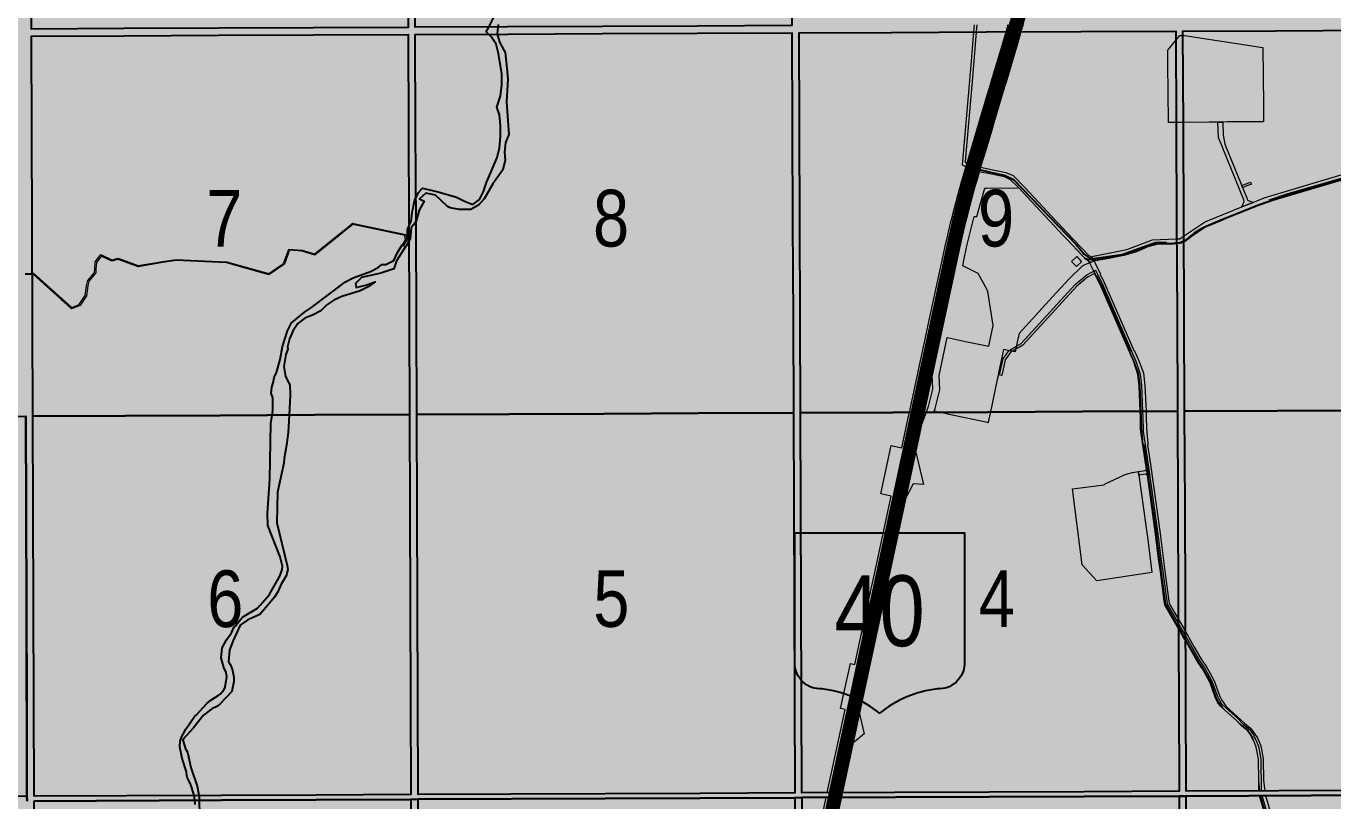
# Model space of a CAD drawing. Extents: x 351064 to 358960, y 6048061 to 6054858.
# Drawn here: x 353411.6 to 353595.9, y 6050756.9 to 6050866.2 of the extents above; entities that cross this region are included whole.
import ezdxf
from ezdxf.enums import TextEntityAlignment as Align

# ---------------------------------------------------------------- set-up
doc = ezdxf.new("R2010")
doc.units = 0
doc.header["$LTSCALE"] = 5
doc.linetypes.add('DASHED2', pattern=[9.524999999999999, 6.35, -3.175])
doc.layers.add('AS-ROUTEMAP', color=35, linetype='Continuous', lineweight=0)
for name, color, linetype in [('AUX-LABELS', 1, 'Continuous'), ('RoadSeg', 57, 'DASHED2'), ('ROUTE-MAP-HWY', 2, 'Continuous'), ('T-WATER', 160, 'Continuous'), ('Townships', 57, 'Continuous')]:
    doc.layers.add(name, color=color, linetype=linetype)
doc.layers.add('ROUTE-MAP-BACKGROUND-H', color=7, linetype='Continuous', true_color=0xf0ebff)
doc.layers.add('Sections', color=7, linetype='Continuous', true_color=0xa75418)
doc.styles.add('120', font='ARIALN.TTF', dxfattribs={"height": 13})
doc.styles.add('80V', font='ARIALN.TTF', dxfattribs={"oblique": 20.00000000000001, "height": 2})

# ---------------------------------------------------------------- blocks, each defined once
blk = doc.blocks.new('blk_hwy')
h = blk.add_hatch(color=255)
edge = h.paths.add_edge_path()
edge.add_line((-2.394374808926841, -1.502976880546157), (-2.394374808926841, 2.202342593445064))
edge.add_line((-2.394374808926841, 2.20234259344511), (2.394374808927205, 2.20234259344511))
edge.add_line((2.394374808927296, 2.20234259344511), (2.394374808927296, -1.502976881036147))
edge.add_arc((1.666099989399299, -1.474485957415936), 0.7288319048222823, 267.0356154126261, 357.75966761743825, ccw=False)
edge.add_arc((1.99488852761624, -5.339863340062493), 3.158851719708902, 96.66228240425568, 129.1626000068807)
edge.add_arc((-1.994888527615785, -5.339863340062493), 3.158851719708945, 50.83739999311933, 83.33771759574431)
edge.add_arc((-1.666099989399299, -1.474485957415936), 0.7288319048221756, 182.2403323825618, 272.9643845873739, ccw=False)
at = {"color": 0}
blk.add_lwpolyline([(-2.394374808926841, -1.502976880546157), (-2.394374808926841, 2.20234259344511), (2.394374808927296, 2.20234259344511), (2.394374808927296, -1.502976881036147, -0.4179197440755494), (1.628408307617519, -2.202342593444655, 0.1427676877764801), (0, -2.890625918028036, 0.14276768777648), (-1.628408307617065, -2.202342593444655, -0.4179197440755494), (-2.394374808926841, -1.502976881036147)], format="xyb", dxfattribs=at)
at = {"color": 0, "style": '80V', "flags": 8}
blk.add_attdef('HWY', text='', height=2, dxfattribs=at).set_placement((0, 2.273736754432321e-13), align=Align.MIDDLE_CENTER)

msp = doc.modelspace()

# ---------------------------------------------------------------- hatches: boundary and pattern name
at = {"layer": 'ROUTE-MAP-BACKGROUND-H'}
h = msp.add_hatch(color=256, dxfattribs=at)
h.dxf.hatch_style = 1
h.paths.add_polyline_path([(352109.3372045386, 6051083.715531011), (353736.7956720226, 6051083.636903313), (353740.3825162395, 6050432.833389585), (352105.9104644718, 6050432.833389585)])

# ---------------------------------------------------------------- linework, layer by layer
at = {"layer": 'AS-ROUTEMAP', "flags": 128}
for points in [[(353552.1806563425, 6050866.475401329), (353551.8815354956, 6050865.468680008), (353551.4640768662, 6050864.063328147), (353549.7248513881, 6050858.208302087), (353549.598005575, 6050857.781302544), (353549.5660108339, 6050857.67363654), (353549.4066061629, 6050857.137030476), (353549.3898288876, 6050857.080548657), (353547.9236689233, 6050852.144742739), (353547.8944424213, 6050852.046329874), (353547.015882412, 6050849.089069117), (353546.1969513875, 6050846.330188126), (353546.0059681056, 6050845.689248365), (353545.9890105346, 6050845.632215656), (353545.7462082088, 6050844.807033066), (353545.3479737326, 6050843.418106157), (353544.9598632227, 6050842.01806653), (353544.7577338507, 6050841.263565563), (353544.5880038671, 6050840.630012689), (353544.226283463, 6050839.231116295), (353544.0734408782, 6050838.624347275), (353543.9392976282, 6050838.083759242), (353543.4495629561, 6050836.039927378), (353542.9857893635, 6050833.990056938), (353542.8575650693, 6050833.400910104), (353540.90052496, 6050824.330737556), (353540.6190579846, 6050823.026357076), (353540.5135987091, 6050822.537658651), (353539.3259516561, 6050817.033347553), (353539.4172574511, 6050815.049313765), (353538.8142859924, 6050812.601276174), (353538.5053810056, 6050811.789166142), (353537.7870440298, 6050809.901359114), (353537.7870440298, 6050809.901359114), (353537.0136260263, 6050806.316805675), (353538.1237796582, 6050801.574575134), (353536.669556646, 6050801.696362628), (353535.5491564196, 6050799.529740741), (353533.5011277875, 6050790.038138295), (353532.403769122, 6050784.952082928), (353529.0491960089, 6050769.405638777), (353529.7611370377, 6050766.414976019), (353528.1085238018, 6050765.046266537), (353526.6135646842, 6050758.117409342), (353524.5662476828, 6050758.108615748), (353526.1541121686, 6050765.467907888), (353527.0947589446, 6050769.827221666), (353526.4432588193, 6050769.967811561), (353527.820143381, 6050776.348718958), (353528.4716034865, 6050776.208184639), (353530.3564684747, 6050784.943400879), (353531.546722256, 6050790.459763071), (353533.5947441187, 6050799.951336799), (353532.1056452625, 6050800.272573433), (353533.5700240845, 6050807.059656097), (353535.0592255605, 6050806.73845706), (353535.8326065739, 6050810.322977402), (353536.1468301435, 6050811.779048985), (353536.9035019575, 6050815.285867135), (353537.3715460052, 6050817.454970312), (353538.5590282344, 6050822.958428633), (353538.6644935458, 6050823.447125829), (353538.8110972524, 6050824.126548273), (353538.9516610155, 6050824.778018869), (353540.9031521041, 6050833.822559188), (353541.202210282, 6050835.181122974), (353541.5664413754, 6050836.757152718), (353541.6267272415, 6050837.021293929), (353541.679549534, 6050837.244115751), (353542.0111002818, 6050838.615403856), (353542.1826432455, 6050839.293786059), (353542.2144376936, 6050839.421029576), (353542.2912073798, 6050839.720179361), (353542.6565691174, 6050841.136344459), (353542.688355557, 6050841.258820649), (353542.7105164934, 6050841.340812461), (353542.7751637287, 6050841.584865304), (353542.9024247613, 6050842.064058409), (353543.0343698343, 6050842.549109397), (353543.1358600434, 6050842.911356178), (353543.1890620005, 6050843.10529235), (353543.2638394714, 6050843.381197952), (353543.3384038538, 6050843.655204449), (353543.3461337987, 6050843.683507365), (353543.3738918412, 6050843.78225015), (353543.4241916272, 6050843.958776216), (353543.8286848761, 6050845.363067371), (353544.072415369, 6050846.201505449), (353544.1105224879, 6050846.329826628), (353544.2055471753, 6050846.649661177), (353546.9872227763, 6050856.0137705), (353547.5449396845, 6050857.891252333), (353547.8790286861, 6050859.015935316), (353549.2125715322, 6050863.505234927), (353549.7932555661, 6050865.45986065), (353550.0923071138, 6050866.466577635)], [(353545.6716628388, 6050866.447757786), (353545.5845549033, 6050865.441913543), (353545.1739621037, 6050860.700131509), (353545.1308353213, 6050860.202188917), (353545.0265636876, 6050858.997938543), (353544.0495013555, 6050847.715445918), (353543.9965340218, 6050847.104140072), (353544.2243819796, 6050846.713090261), (353544.2055471753, 6050846.649661177), (353544.2055471753, 6050846.649661177), (353544.1281393183, 6050846.389110434), (353543.7348521604, 6050846.582905974), (353543.6215334567, 6050846.638700329), (353544.7044487821, 6050859.139471886), (353544.7113120053, 6050859.218741111), (353544.7989854087, 6050860.230932433), (353544.8421132782, 6050860.728874915), (353545.2500509701, 6050865.440462785), (353545.3371475817, 6050866.446306807)], [(353598.11882444, 6050844.893987646), (353586.4067655967, 6050841.376656682), (353585.5511936282, 6050841.030190639), (353584.9333574678, 6050840.780017634), (353579.9872156319, 6050838.777244147), (353578.0718702712, 6050838.001883934), (353577.7954314933, 6050837.816787819), (353575.8731403452, 6050836.529662137), (353574.8192152078, 6050835.823989484), (353574.7120324826, 6050835.752226105), (353574.4912294628, 6050835.604377739), (353574.237986905, 6050835.592999765), (353573.8148503886, 6050835.573989407), (353571.8318950065, 6050835.484908866), (353571.009399703, 6050835.4479605), (353570.562163775, 6050835.427866704), (353566.9768627043, 6050834.106600177), (353562.7485190454, 6050833.247672702), (353562.3145581732, 6050833.159526042), (353562.2830374299, 6050833.146082581), (353562.2680924547, 6050833.139556153), (353562.1878323798, 6050833.105272333), (353562.1660729639, 6050833.096014326), (353561.7296029646, 6050832.909755571), (353561.4405249294, 6050833.105937342), (353560.954117706, 6050833.43577978), (353560.8459395521, 6050833.548928282), (353560.5591953558, 6050833.848966289), (353558.3362770081, 6050836.175057583), (353557.8350641704, 6050836.699538328), (353557.1735314596, 6050837.409804458), (353555.9949378065, 6050838.675005507), (353555.28386469, 6050839.438701189), (353551.5725734525, 6050843.423456081), (353551.4666421649, 6050843.527429863), (353550.4072389139, 6050844.56753845), (353549.545552401, 6050844.973927194), (353547.0308053659, 6050845.4821192), (353546.6618237751, 6050845.556678046), (353546.0059681056, 6050845.689248365), (353546.1972022755, 6050846.329925623), (353546.8520525033, 6050846.197308544), (353547.0279921153, 6050846.161763159), (353549.7442074195, 6050845.613369038), (353550.762948125, 6050845.153342026), (353552.3819360886, 6050843.53144315), (353552.486047303, 6050843.427132001), (353556.9034529747, 6050838.67887737), (353557.1772196933, 6050838.38485535), (353558.3168427781, 6050837.15996799), (353558.3353879654, 6050837.14053744), (353561.3939996384, 6050833.940286783), (353561.7144924837, 6050833.729520767), (353561.8079329606, 6050833.668080009), (353562.1298433181, 6050833.812941751), (353566.7948953005, 6050834.749923453), (353570.428812626, 6050836.089112232), (353573.8119461915, 6050836.241087299), (353574.2751770907, 6050836.261901275), (353574.8157227593, 6050836.623840305), (353577.7580447082, 6050838.593946875), (353578.1927619886, 6050838.769831809), (353583.0423338251, 6050840.733445542), (353584.6214109694, 6050841.372845257), (353584.6831870187, 6050841.397844267), (353585.3010209915, 6050841.648036273), (353586.1853632586, 6050842.006138849), (353597.6439774364, 6050845.447369908)], [(353598.2489402978, 6050844.849009546), (353587.4295654545, 6050841.65307785), (353585.5762081583, 6050840.96843645), (353585.071360301, 6050840.781949608), (353584.9520085076, 6050840.733984997), (353580.4998037954, 6050838.944241884), (353580.1007503114, 6050838.777722361), (353577.7954314933, 6050837.816787819), (353577.7377346301, 6050837.792720307), (353576.6606484675, 6050837.1674911), (353575.8731403452, 6050836.529662137), (353575.0557975876, 6050835.867676078), (353574.8193718244, 6050835.78825997), (353574.7120324826, 6050835.752226105), (353574.237986905, 6050835.592999765), (353574.1669222813, 6050835.569118628), (353573.8150313993, 6050835.532631905), (353572.9608397977, 6050835.444054024), (353571.831922115, 6050835.484908985), (353571.2188272066, 6050835.50707592), (353571.009399703, 6050835.4479605), (353569.7737237363, 6050835.099089804), (353568.1948312546, 6050834.425863021), (353566.3786888424, 6050833.889929297), (353564.055467366, 6050833.409058142), (353562.3878460922, 6050833.122386246), (353562.3502262961, 6050833.115929111), (353562.2680924547, 6050833.139556153), (353562.1537417427, 6050833.172476022), (353561.6549926646, 6050833.315988874), (353562.3596202897, 6050833.28656383), (353563.9865646858, 6050833.56626421), (353566.3408803368, 6050834.052463237), (353568.1383867397, 6050834.582904388), (353569.7181921077, 6050835.256518231), (353571.1987189626, 6050835.67451989), (353572.9552322504, 6050835.610963942), (353573.8142986844, 6050835.700043553), (353574.1313775418, 6050835.732928249), (353574.8186025682, 6050835.963754945), (353574.9742821482, 6050836.016037703), (353576.5658296503, 6050837.305074309), (353577.6635320547, 6050837.942287032), (353579.6634484021, 6050838.775911068), (353580.4366782565, 6050839.09842335), (353584.8894784038, 6050840.888407491), (353585.0114086028, 6050840.93741771), (353585.5136481431, 6050841.122931919), (353587.3770450153, 6050841.811253764), (353598.1137123794, 6050844.98278282)], [(353411.4318068925, 6050831.364693037), (353412.4371506272, 6050831.397119153), (353412.6372759404, 6050831.403573388), (353418.0458629891, 6050826.57324139), (353419.0909982287, 6050826.958075917), (353419.9228699352, 6050828.2574288), (353420.1101091153, 6050829.619053223), (353420.2855560011, 6050830.347477705), (353421.2447941225, 6050831.493761689), (353421.2613660063, 6050831.980976743), (353421.3267452403, 6050832.974214775), (353422.1117701301, 6050834.015661661), (353423.6766321223, 6050833.259486285), (353424.5546193565, 6050833.489490766), (353427.3824903704, 6050832.456334367), (353430.8265868262, 6050833.060870121), (353432.729574858, 6050833.328261754), (353438.8220013443, 6050833.061879796), (353439.8754733949, 6050833.015821928), (353445.7963672797, 6050831.33828323), (353447.8689534355, 6050832.75554665), (353448.6281889003, 6050834.796730013), (353450.5093497667, 6050834.647855885), (353452.2650168244, 6050834.108007327), (353457.4063413782, 6050838.247990183), (353457.6289482291, 6050838.427482187), (353458.4568762553, 6050838.252670646), (353458.4568762553, 6050838.252670646), (353465.1577327161, 6050836.839722454), (353465.2819529873, 6050836.087693056), (353464.7749926789, 6050835.206817143), (353464.6305313302, 6050835.289933629), (353465.1078127278, 6050836.119243307), (353465.0118486931, 6050836.700137109), (353457.6719068671, 6050838.249165209), (353452.3006192551, 6050833.922699878), (353450.4778990551, 6050834.483153625), (353448.7405183222, 6050834.6206717), (353448.0067155491, 6050832.647832811), (353445.8260140586, 6050831.156636375), (353439.8487702037, 6050832.850157548), (353438.8225827654, 6050832.895022874), (353432.7375965232, 6050833.161090082), (353430.8526034442, 6050832.896225523), (353427.3672782062, 6050832.284439223), (353424.5464034445, 6050833.315067408), (353423.659435805, 6050833.082707256), (353422.1624894664, 6050833.806060369), (353421.4897793133, 6050832.913611875), (353421.4278385014, 6050831.972659998), (353421.4094238254, 6050831.430772079), (353420.4384361767, 6050830.270492297), (353420.2740904361, 6050829.588104215), (353420.0830002559, 6050828.198422745), (353419.2011542689, 6050826.821044826), (353418.0095191302, 6050826.382250119), (353412.5759991854, 6050831.234829813), (353412.4377025795, 6050831.230378543), (353411.4323577379, 6050831.197952407)], [(353522.0470411446, 6050746.444534889), (353524.4214163591, 6050757.43768563), (353526.4688121902, 6050757.446480971), (353522.7063819274, 6050740.023517285)], [(353586.4050531646, 6050754.628828635), (353585.5080001947, 6050757.668627812), (353585.5044616705, 6050757.695297825), (353585.6732371915, 6050757.696000263), (353585.8470404285, 6050757.696705323), (353586.7317540797, 6050754.699021874)], [(353586.5690835521, 6050754.662445288), (353585.6732371915, 6050757.696000263), (353585.8470404285, 6050757.696705323), (353586.3672351575, 6050757.698859542), (353587.2224793783, 6050754.802739763)]]:
    msp.add_lwpolyline(points, dxfattribs=at)
for points in [[(353573.7401751048, 6050852.666861479), (353572.6805937152, 6050852.658852944), (353572.6338800488, 6050856.971448408), (353572.592008038, 6050860.837137479), (353572.5703155199, 6050862.84012504), (353573.6898395499, 6050864.191855033), (353574.2949108814, 6050864.922429331), (353574.6920536709, 6050864.933670057), (353574.9203084955, 6050864.940128175), (353585.9778053081, 6050863.243716017), (353586.0224760791, 6050859.119830287), (353586.0643196113, 6050855.256449649), (353586.0913651041, 6050852.760129459), (353581.6645706673, 6050852.726705655), (353580.9978833362, 6050852.721670099), (353580.3317632346, 6050852.7166433), (353580.2990378724, 6050852.716378591), (353579.6652249618, 6050852.711590924), (353578.3992389183, 6050852.702034147), (353574.7455992886, 6050852.674446612), (353573.7401751048, 6050852.666861479)], [(353584.6214109694, 6050841.372845257), (353583.0423337215, 6050840.733468895), (353583.3760628229, 6050841.518709202), (353583.2952737786, 6050841.718216098), (353579.7269281874, 6050850.530888868), (353579.6652249618, 6050852.711590924), (353580.2990378724, 6050852.716378591), (353580.3317632346, 6050852.7166433), (353580.3843262286, 6050850.858614092), (353580.6532834865, 6050849.574786372), (353583.7587218122, 6050841.905323811), (353583.839806824, 6050841.705127871), (353584.6214109694, 6050841.372845257)], [(353551.5725053704, 6050843.423529163), (353555.28386469, 6050839.438701189), (353555.994937707, 6050838.675028834), (353557.1735314596, 6050837.409804458), (353557.8350641704, 6050836.699538328), (353558.3362770081, 6050836.175057583), (353560.5590996632, 6050833.848702349), (353560.8456470604, 6050833.548947047), (353561.2794671466, 6050833.424038668), (353561.6549926646, 6050833.315988874), (353562.1537417427, 6050833.172476022), (353562.2684122873, 6050833.139484158), (353562.1879310538, 6050833.104842368), (353562.1661147629, 6050833.095750948), (353561.7296450642, 6050832.909422161), (353561.5736165048, 6050832.84279264), (353561.5359408961, 6050832.826764064), (353561.3433978849, 6050832.744681682), (353560.9959633814, 6050832.596626047), (353560.8810069652, 6050832.547738435), (353560.5099009878, 6050832.389430434), (353558.670483436, 6050830.612035557), (353556.2917077545, 6050828.004059491), (353551.6077903041, 6050822.867506839), (353551.4026849682, 6050821.901803076), (353551.197703924, 6050820.935402875), (353551.1647811638, 6050820.780462739), (353551.0609764674, 6050820.291977755), (353550.1165882966, 6050820.492691818), (353549.43805618, 6050820.636440035), (353548.685201867, 6050817.083438034), (353548.643677369, 6050816.887871219), (353548.5398793839, 6050816.398914276), (353547.5711522143, 6050811.828349441), (353547.3174600112, 6050810.631491779), (353547.2479366672, 6050810.303409043), (353547.17571895, 6050810.318712125), (353546.9187788477, 6050810.373323093), (353541.769231142, 6050811.466537592), (353541.4458627278, 6050811.53524335), (353540.2213083301, 6050811.796551273), (353539.6527567193, 6050811.917563842), (353539.8001644749, 6050812.304693036), (353540.4568384581, 6050814.952606573), (353540.3553680415, 6050816.955893695), (353541.4918782677, 6050822.329442453), (353541.5144621216, 6050822.324632338), (353544.0466064035, 6050821.777241638), (353544.0735012442, 6050821.771542494), (353547.1316509983, 6050821.124377347), (353547.3444657342, 6050821.079389377), (353547.448388364, 6050821.568349509), (353547.587405269, 6050822.222453506), (353547.9633858937, 6050823.991593533), (353547.2237517409, 6050828.825367683), (353547.0988411027, 6050829.050961008), (353545.8264407375, 6050831.349091661), (353543.6765402673, 6050832.452533317), (353543.834622691, 6050833.19006778), (353544.2638773252, 6050835.273257983), (353545.1017015664, 6050838.628815677), (353545.2942470047, 6050839.400054489), (353545.667271756, 6050839.40149705), (353546.7631877969, 6050843.401804395), (353547.0394272507, 6050843.402173492), (353551.5725053704, 6050843.423529163)], [(353583.7517544729, 6050843.698745225), (353583.1336194982, 6050843.449178807), (353583.0085616995, 6050843.757981998), (353583.6268500637, 6050844.007218326), (353584.2460690025, 6050844.253128463), (353584.3696281103, 6050843.947835949), (353583.7517544729, 6050843.698745225)], [(353559.0248969182, 6050833.042596537), (353559.744751127, 6050833.736673127), (353560.4358311349, 6050833.013530938), (353559.7172626593, 6050832.318519151), (353559.0248969182, 6050833.042596537)], [(353586.067790228, 6050759.811839028), (353586.2576791417, 6050758.368711269), (353585.7651492042, 6050758.366680789), (353585.5858949369, 6050758.365928224), (353585.4055902727, 6050759.736221547), (353585.4019248492, 6050759.76660079), (353585.3874417195, 6050762.80703514), (353585.1891749348, 6050763.806003185), (353585.046783247, 6050764.523476616), (353584.7166940112, 6050765.404249213), (353584.4486336443, 6050766.119492413), (353583.8977491201, 6050766.871456834), (353583.0869452144, 6050767.542624959), (353582.3270799277, 6050768.230627459), (353580.5841044779, 6050769.808827273), (353580.4523081417, 6050769.928148476), (353579.7325661258, 6050770.96794455), (353579.4185050559, 6050771.640271155), (353578.6864646974, 6050773.655770112), (353577.5875598299, 6050775.666036839), (353577.0413862318, 6050776.386651337), (353575.9596021952, 6050778.276837843), (353575.8063148346, 6050778.539716527), (353575.08096271, 6050779.80673259), (353575.0638777498, 6050779.836522797), (353574.7470275786, 6050780.390043933), (353574.41306767, 6050780.973409317), (353574.0506957594, 6050781.60635954), (353572.3123589312, 6050784.642940616), (353572.2477036903, 6050785.122205843), (353571.689530119, 6050789.26404348), (353571.5529884514, 6050790.349263425), (353571.0957558748, 6050793.983372931), (353571.0200128153, 6050794.585390857), (353569.8740376845, 6050802.765936652), (353569.712247557, 6050803.920964876), (353569.6575759965, 6050804.312561121), (353569.2376982274, 6050807.119109318), (353569.1429805908, 6050807.189180369), (353569.1302593282, 6050807.27430699), (353568.9108647899, 6050809.428670068), (353568.8905445109, 6050811.009867196), (353568.8486069192, 6050811.918802771), (353568.6831530117, 6050815.505037053), (353568.5020349629, 6050817.113916904), (353567.9242682853, 6050818.707957917), (353567.2804706851, 6050820.192275955), (353567.32374706, 6050820.301839291), (353563.1841107431, 6050829.847190598), (353562.9152712818, 6050830.377659275), (353562.6254048902, 6050830.949536357), (353562.5134548679, 6050830.986246157), (353562.2061131807, 6050831.593448834), (353562.1636585501, 6050831.677270656), (353561.7240269333, 6050832.545807152), (353561.6332318758, 6050832.725152395), (353561.573645251, 6050832.842862848), (353561.440511473, 6050833.105913932), (353561.2794671466, 6050833.424038668), (353561.6549926646, 6050833.315988874), (353562.1537417427, 6050833.172476022), (353562.1879011748, 6050833.105035761), (353562.3385088721, 6050832.807427824), (353562.8793621135, 6050831.738939391), (353563.1080177427, 6050831.287227637), (353563.0713223416, 6050831.175278416), (353563.4201789896, 6050830.487388008), (353563.6364903808, 6050830.060921982), (353566.8577292034, 6050822.634753252), (353567.7822677158, 6050820.50072387), (353567.8918381934, 6050820.457472236), (353568.5437964021, 6050818.954336302), (353569.1554430891, 6050817.266839206), (353569.3478262565, 6050815.557704436), (353569.5156001634, 6050811.921702405), (353569.5567562879, 6050811.029487767), (353569.5768381822, 6050809.466845415), (353569.7916383089, 6050807.357431347), (353569.8020576846, 6050807.28773447), (353569.7319980283, 6050807.193036579), (353570.1522062634, 6050804.385600525), (353571.5155481322, 6050794.652577216), (353571.5686362764, 6050794.230702749), (353571.664449975, 6050793.469164762), (353572.1852967645, 6050789.330082213), (353572.7517921014, 6050785.124409019), (353572.7946073294, 6050784.806524681), (353574.0462696098, 6050782.619761186), (353574.8792814764, 6050781.164452961), (353575.0594595451, 6050780.849637409), (353575.2132002367, 6050780.581065078), (353575.5470942328, 6050779.997727901), (353576.274353728, 6050778.727156155), (353577.4464708992, 6050776.685705201), (353578.0131490876, 6050775.929475781), (353579.1432573381, 6050773.862148364), (353579.880368542, 6050771.83267562), (353580.1781775781, 6050771.202353551), (353580.8304767648, 6050770.259999989), (353583.4175586877, 6050767.917518135), (353584.2640849827, 6050767.21712596), (353585.2567763314, 6050765.862101519), (353585.6877361537, 6050764.712149506), (353586.0535732635, 6050762.867350379), (353586.067790228, 6050759.811839028)], [(353562.4786908352, 6050831.652326713), (353563.1032692604, 6050830.418412469), (353563.3506877341, 6050829.929637208), (353568.0993376633, 6050818.981391276), (353568.6806480141, 6050817.166052677), (353568.8648945593, 6050815.528465741), (353569.0312838229, 6050811.919623298), (353569.072536697, 6050811.024990221), (353569.0927689508, 6050809.448440056), (353569.1303437066, 6050809.079815276), (353569.8377229554, 6050804.348067692), (353571.2001607267, 6050794.619704763), (353571.6205469303, 6050791.129946563), (353571.870002679, 6050789.295513906), (353572.4328014264, 6050785.12301464), (353572.4884243398, 6050784.71069984), (353574.0489535219, 6050782.007133142), (353574.6011582981, 6050781.050484841), (353574.9373676569, 6050780.468040513), (353575.0620685184, 6050780.251945032), (353575.2735349491, 6050779.88562013), (353577.2079363303, 6050776.534354938), (353577.7434985124, 6050775.765256807), (353578.8527852529, 6050773.735960959), (353579.3671254234, 6050772.319886888), (353579.5865275417, 6050771.715826422), (353579.9030283311, 6050771.045235738), (353580.1760308613, 6050770.650829534), (353580.2186780278, 6050770.589199395), (353582.565199867, 6050768.464530106), (353583.041495946, 6050767.943777709), (353583.2683932869, 6050767.738315048), (353584.0949675564, 6050767.055688353), (353584.668306403, 6050766.245402093), (353584.7900138964, 6050765.920670155), (353585.0173399145, 6050765.551460879), (353585.3672531077, 6050764.617816017), (353585.5165709029, 6050763.868513621), (353585.7206405975, 6050762.834295536), (353585.7461248566, 6050758.512321931), (353585.7651492042, 6050758.366680789), (353585.5858948312, 6050758.365951577), (353585.4292696391, 6050758.365300064), (353585.4129503886, 6050758.490492705), (353585.4055902727, 6050759.736221547), (353585.4020934034, 6050759.766601566), (353585.3874417195, 6050762.80703514), (353585.1891749348, 6050763.806003185), (353585.046783247, 6050764.523476616), (353584.7166940112, 6050765.404249213), (353584.4893528983, 6050765.773482229), (353584.3724141619, 6050766.085501554), (353583.8507569356, 6050766.825229132), (353583.0503804152, 6050767.486218566), (353582.80338744, 6050767.709901082), (353582.3270799277, 6050768.230627459), (353580.5841044779, 6050769.808827273), (353580.4523081417, 6050769.928148476), (353579.9665763904, 6050770.367972665), (353579.6134120956, 6050770.878169534), (353579.2786040195, 6050771.587549412), (353578.5482539047, 6050773.598365867), (353577.4597770554, 6050775.58963014), (353576.9264225726, 6050776.355559644), (353576.6954963226, 6050776.755611649), (353575.0650017982, 6050779.580348463), (353574.9624109763, 6050779.758128576), (353574.6262291961, 6050780.340526208), (353574.0518822487, 6050781.33553645), (353572.1670019743, 6050784.601044129), (353572.0967876758, 6050785.121546575), (353571.5398140832, 6050789.250799417), (353571.2900343573, 6050791.087576569), (353570.8697263339, 6050794.576672162), (353569.7050794071, 6050802.892645654), (353569.5846899989, 6050803.752374732), (353569.5079555, 6050804.300323769), (353568.799656737, 6050809.038294274), (353568.759802417, 6050809.429378165), (353568.7394209474, 6050811.01521562), (353568.6977891268, 6050811.918174216), (353568.5325424561, 6050815.502107621), (353568.3539359567, 6050817.089580497), (353567.7870332735, 6050818.864078308), (353563.0489429994, 6050829.787995651), (353562.2576809878, 6050831.351158848), (353561.3669797354, 6050830.89659972), (353561.2351170977, 6050830.788425789), (353559.7412741448, 6050829.563608306), (353552.1261957347, 6050821.230694494), (353551.1329311784, 6050820.630578084), (353550.7118423209, 6050820.376161449), (353550.6996200817, 6050820.36881033), (353550.4147680362, 6050820.196652539), (353549.6737919029, 6050819.17517055), (353549.1824580376, 6050816.977711919), (353548.8564965228, 6050817.047014802), (353549.3636136905, 6050819.315065335), (353550.1846925974, 6050820.446930365), (353550.2232039022, 6050820.470162427), (353550.2351901833, 6050820.477442503), (353551.227767675, 6050821.077163151), (353551.9126931301, 6050821.490991615), (353559.5114828395, 6050829.806073324), (353561.1835073003, 6050831.177046403), (353561.8652964284, 6050831.520973579), (353561.879550672, 6050831.527400228), (353562.1636721055, 6050831.677270716), (353562.4039820833, 6050831.7999104), (353562.4786908352, 6050831.652326713)], [(353568.507250946, 6050802.910778062), (353569.6980665879, 6050794.410086062), (353569.7722653834, 6050793.820341076), (353570.355441384, 6050789.186088508), (353562.5959645151, 6050788.000419682), (353560.4958635172, 6050790.235120426), (353559.1432532842, 6050800.980183657), (353563.5940149874, 6050801.540455491), (353563.6593425005, 6050801.645252048), (353566.5524858245, 6050802.969690721), (353567.5913024551, 6050803.287000207), (353568.4379047324, 6050803.405771695), (353568.507250946, 6050802.910778062)], [(353569.8738153543, 6050802.765842273), (353569.4967229242, 6050803.049242124), (353568.507250946, 6050802.910778062), (353568.4379047324, 6050803.405771695), (353569.4273599847, 6050803.544235207), (353569.7120407346, 6050803.920867227), (353569.8738153543, 6050802.765842273)]]:
    msp.add_lwpolyline(points, close=True, dxfattribs=at)
at = {"layer": 'RoadSeg', "flags": 128}
for points in [[(353545.9596924513, 6050846.024609983), (353549.6512511061, 6050845.195073945), (353550.8344163566, 6050844.628412009), (353559.6645578017, 6050835.440849453), (353560.7703158738, 6050834.071912008), (353561.5184143009, 6050833.559113474), (353562.1220489566, 6050833.442999194), (353566.1737424423, 6050834.024708122), (353570.8609144083, 6050835.724779125), (353573.6941789192, 6050835.771278752), (353574.980480461, 6050836.274374221), (353577.4322744817, 6050838.011605456), (353578.8536126682, 6050838.451893284), (353579.1784617607, 6050838.760854512), (353582.7107842309, 6050840.027737953), (353585.5765066236, 6050841.276152587), (353589.37625373, 6050842.517302031), (353607.7979805631, 6050847.907555996), (353610.0035262643, 6050847.735947082), (353619.5308817093, 6050843.370586382), (353624.0409022712, 6050841.897516694), (353625.2231351967, 6050841.364450266), (353626.0599481459, 6050841.25414268), (353626.8719127005, 6050840.843613779), (353627.7762684547, 6050840.702845095), (353629.0232266746, 6050840.238000995), (353630.2960517948, 6050840.040753828), (353631.958319428, 6050840.220784596), (353633.6425693132, 6050840.801948552), (353640.7253127124, 6050843.870009841), (353641.8514118498, 6050844.135855399), (353643.054849819, 6050844.03594362), (353644.7663030242, 6050843.651006456), (353646.8881578317, 6050842.910845985), (353649.5600037831, 6050841.585793112), (353661.7594556679, 6050837.062549909), (353665.9955345865, 6050835.848308909), (353671.4529843914, 6050835.068776242), (353673.2303237243, 6050834.718992709), (353673.6043447815, 6050834.46268678), (353674.8752164418, 6050834.33220776), (353676.5545205842, 6050833.912599128), (353681.6314849477, 6050833.622664008), (353682.8955842128, 6050833.725181602), (353684.0171736775, 6050834.157508569), (353684.7027072369, 6050834.676645821), (353685.7656420669, 6050836.00715396), (353686.6895289646, 6050837.53430855), (353687.5897498908, 6050839.893784278), (353687.7908262172, 6050841.033295583), (353687.9568477452, 6050845.773177404), (353687.6169324201, 6050848.364453473), (353686.8749848176, 6050851.011911385), (353686.4804884464, 6050853.168144387), (353686.7104091686, 6050854.475106125), (353686.7692470624, 6050857.111088772)], [(353545.9596924513, 6050846.024609983), (353545.1590000751, 6050846.218608513)]]:
    msp.add_lwpolyline(points, dxfattribs=at)
at = {"layer": 'ROUTE-MAP-HWY', "const_width": 1.999348120000012, "flags": 128}
msp.add_lwpolyline([(353506.3911406596, 6050667.872788751), (353542.2296385475, 6050834.556253942), (353542.6926135664, 6050836.667855053), (353543.1579657105, 6050838.671146186), (353543.6899213666, 6050840.809376852), (353544.2086373146, 6050842.814749066), (353544.7989724966, 6050844.990324213), (353545.1590000751, 6050846.218608513), (353545.9539700956, 6050848.930716943), (353547.1064871486, 6050852.729771019), (353549.1512868523, 6050859.610107135), (353549.8988259574, 6050862.100571401), (353552.3623813692, 6050870.335994973)], dxfattribs=at)
at = {"layer": 'Sections', "flags": 128}
for points in [[(353465.4172678374, 6050879.146688855), (353465.4642746984, 6050866.076670383), (353452.1041946734, 6050866.01759106), (353438.7439300333, 6050865.958496763), (353425.3838968105, 6050865.899151532), (353412.3589798333, 6050865.841319134), (353412.3160278013, 6050878.910904488), (353412.271930222, 6050892.31574773), (353412.2278865521, 6050905.720524631), (353412.1837932487, 6050919.125305356), (353425.2046553656, 6050919.183571051), (353438.5605350458, 6050919.243317977), (353451.9165747564, 6050919.302872929), (353465.2726320869, 6050919.362424701), (353465.3208493341, 6050905.957212545), (353465.3690467942, 6050892.551996921)], [(353519.5225078961, 6050879.382381476), (353519.5735794913, 6050866.312391412), (353506.214015119, 6050866.254184079), (353492.8540993342, 6050866.195986954), (353479.4944670635, 6050866.137772861), (353466.4697892272, 6050866.08103499), (353466.4227792882, 6050879.151089499), (353466.3745573476, 6050892.556400117), (353466.3263589984, 6050905.961610951), (353466.2781451179, 6050919.366825704), (353479.2985263062, 6050919.42355781), (353492.6541637679, 6050919.481710059), (353506.0097487443, 6050919.539892158), (353519.3653181925, 6050919.598074547), (353519.4177319354, 6050906.192863103), (353519.4701276943, 6050892.787655571)], [(353519.7347182484, 6050825.091348711), (353519.7871101042, 6050811.686154324), (353506.4230805362, 6050811.627929841), (353493.0590676188, 6050811.569735678), (353479.6950390322, 6050811.511508643), (353466.6661978178, 6050811.454764105), (353466.6179668307, 6050824.860032175), (353466.5697182923, 6050838.265263372), (353466.5215555134, 6050851.670469183), (353466.4733794697, 6050865.075641841), (353479.4979910367, 6050865.132380486), (353492.8578541692, 6050865.190603983), (353506.2176714951, 6050865.248794408), (353519.577503444, 6050865.306981593), (353519.6299148483, 6050851.901779065), (353519.6823060983, 6050838.496580389)], [(353573.8949219718, 6050825.322773234), (353573.9534960086, 6050811.917325379), (353560.5795179457, 6050811.86024699), (353547.2054933141, 6050811.803163364), (353533.8314175389, 6050811.746074413), (353520.792632232, 6050811.690445378), (353520.7402395775, 6050825.095642389), (353520.6878310622, 6050838.500839612), (353520.6354366855, 6050851.906074263), (353520.5830242882, 6050865.311312853), (353533.6156660661, 6050865.367124203), (353546.9835311196, 6050865.424396942), (353560.3513771659, 6050865.481697514), (353573.7192066119, 6050865.539025849), (353573.7777611955, 6050852.133606692), (353573.8363321229, 6050838.72822131)], [(353628.1091904272, 6050825.549353976), (353628.1726240078, 6050812.143410885), (353614.7855511669, 6050812.087667264), (353601.3984587169, 6050812.031954247), (353588.0112288885, 6050811.976063474), (353574.95902692, 6050811.921549795), (353574.9004519332, 6050825.327033694), (353574.8418658777, 6050838.73241391), (353574.7833239567, 6050852.137868828), (353574.7247362147, 6050865.543290473), (353587.7721147981, 6050865.598231556), (353601.1544860979, 6050865.654614687), (353614.53665095, 6050865.710849235), (353627.9187939528, 6050865.767114085), (353627.9822775538, 6050852.361203719), (353628.0457408478, 6050838.95529358)], [(353465.6124907382, 6050824.855604989), (353465.6606863527, 6050811.450372735), (353452.296451617, 6050811.391726762), (353438.9321957997, 6050811.333110997), (353425.5679390367, 6050811.274228739), (353412.5390015474, 6050811.21683565), (353412.4948264594, 6050824.621628746), (353412.4506018443, 6050838.026388574), (353412.4064632304, 6050851.431152605), (353412.3623374031, 6050864.835920664), (353425.387321587, 6050864.893754381), (353438.7473877465, 6050864.953071161), (353452.1076206676, 6050865.012159027), (353465.4678669919, 6050865.071243756), (353465.5160810557, 6050851.666040475), (353465.5642751772, 6050838.260870798)], [(353574.1292068574, 6050771.701061402), (353574.1877777199, 6050758.295659208), (353560.795727277, 6050758.240159486), (353547.4036283637, 6050758.184653351), (353534.0352996081, 6050758.126456671), (353521.0021602306, 6050758.069711855), (353520.9498031028, 6050771.474900486), (353520.8973979026, 6050784.880059523), (353520.8450391564, 6050798.285252434), (353520.792632232, 6050811.690445378), (353533.8314175389, 6050811.746074413), (353547.2054933141, 6050811.803163364), (353560.5795179457, 6050811.86024699), (353573.9534960086, 6050811.917325379), (353574.0120820644, 6050798.511914987), (353574.0706523015, 6050785.106504764)], [(353628.3630157262, 6050771.925643201), (353628.426479935, 6050758.519712563), (353615.0345124406, 6050758.464490339), (353601.6425275616, 6050758.409302652), (353588.2504057976, 6050758.353837312), (353575.1933465246, 6050758.299780515), (353575.1347747892, 6050771.705218726), (353575.0761527283, 6050785.110660717), (353575.0176160582, 6050798.516103371), (353574.95902692, 6050811.921549795), (353588.0112288885, 6050811.976063474), (353601.3984587169, 6050812.031954247), (353614.7855511669, 6050812.087667264), (353628.1726240078, 6050812.143410885), (353628.2360716856, 6050798.737475555), (353628.2995354926, 6050785.33157404)], [(353411.6663541421, 6050770.998038164), (353411.7106615833, 6050757.593260275), (353398.3196305833, 6050757.568101841), (353384.9286134808, 6050757.542977912), (353371.5375153651, 6050757.51784365), (353358.4816144083, 6050757.493326969), (353358.4424445567, 6050770.900929787), (353358.4032641886, 6050784.30846605), (353358.3640921898, 6050797.716106483), (353358.3248752244, 6050811.123680232), (353371.3756339964, 6050811.145399498), (353384.761628971, 6050811.167708754), (353398.1476080612, 6050811.190011278), (353411.5335347935, 6050811.212344118), (353411.5777585021, 6050797.807561444), (353411.6219970997, 6050784.402808779)], [(353465.8053069195, 6050771.234726021), (353465.8535028417, 6050757.82950228), (353452.4853435218, 6050757.771302651), (353439.1171330342, 6050757.713133212), (353425.7490207871, 6050757.654697692), (353412.7161292269, 6050757.597715473), (353412.6718232423, 6050771.00249227), (353412.6275021861, 6050784.407235887), (353412.5832583334, 6050797.812050525), (353412.5390015474, 6050811.21683565), (353425.5679390367, 6050811.274228739), (353438.9321957997, 6050811.333110997), (353452.296451617, 6050811.391726762), (353465.6606863527, 6050811.450372735), (353465.7089309157, 6050798.045178047), (353465.7571254791, 6050784.639987155)], [(353519.9442532776, 6050771.470509622), (353519.9966441515, 6050758.065323755), (353506.6284525159, 6050758.007099204), (353493.2602409319, 6050757.948901255), (353479.8920825999, 6050757.89067447), (353466.8590106879, 6050757.833923989), (353466.8108485111, 6050771.239150462), (353466.7626385882, 6050784.644343615), (353466.7144431446, 6050798.049570523), (353466.6661978178, 6050811.454764105), (353479.6950390322, 6050811.511508643), (353493.0590676188, 6050811.569735678), (353506.4230805362, 6050811.627929841), (353519.7871101042, 6050811.686154324), (353519.8394862454, 6050798.280926763), (353519.8918765528, 6050784.87573292)], [(353466.0083392449, 6050716.941554629), (353466.0597763875, 6050703.535657973), (353452.685798588, 6050703.477228435), (353439.3117674073, 6050703.418829476), (353425.9379634076, 6050703.360272846), (353412.8991446241, 6050703.303185496), (353412.8534285026, 6050716.709310179), (353412.807699934, 6050730.115331267), (353412.7630550382, 6050743.521419251), (353412.7183607782, 6050756.927436825), (353425.7513530952, 6050756.984427558), (353439.1194296235, 6050757.04289335), (353452.4876734363, 6050757.101063666), (353465.8559306979, 6050757.159268071), (353465.9064176134, 6050743.753344819), (353465.9568871248, 6050730.347451505)], [(353520.1681787345, 6050717.177946116), (353520.2250678854, 6050703.772290186), (353506.8513207731, 6050703.713850138), (353493.4775579642, 6050703.65544074), (353480.1038439691, 6050703.59703256), (353467.0652848952, 6050703.540073068), (353467.0138492633, 6050716.945972314), (353466.9623966047, 6050730.351838388), (353466.9119263021, 6050743.757763995), (353466.8614409618, 6050757.16365643), (353479.8945468721, 6050757.220407777), (353493.2627731119, 6050757.278605849), (353506.6310480539, 6050757.33683818), (353519.9992751692, 6050757.395063598), (353520.055283587, 6050743.989317964), (353520.1112744923, 6050730.583605958)], [(353574.3701305593, 6050717.409553383), (353574.4304849803, 6050704.004394273), (353561.0467242434, 6050703.947094428), (353547.6629491611, 6050703.889797339), (353534.2791875206, 6050703.832495727), (353521.230552573, 6050703.776604774), (353521.1737017045, 6050717.182230042), (353521.1167969484, 6050730.58785536), (353521.0608006479, 6050743.993670157), (353521.0047892364, 6050757.399451742), (353534.0378958411, 6050757.456193412), (353547.4061243856, 6050757.514382984), (353560.7984270364, 6050757.569864691), (353574.1907090608, 6050757.625377281), (353574.2502255059, 6050744.220028109), (353574.3097562836, 6050730.814716412)], [(353628.6234849527, 6050717.635531187), (353628.6885988215, 6050704.231071582), (353615.2918002262, 6050704.175245814), (353601.8949841511, 6050704.119451064), (353588.4980033208, 6050704.06331198), (353575.4359829233, 6050704.008605009), (353575.3756256895, 6050717.413770414), (353575.3152230527, 6050730.818865482), (353575.2557260692, 6050744.224179954), (353575.1962112244, 6050757.629498324), (353588.2532723034, 6050757.683552084), (353601.6455588802, 6050757.739026318), (353615.0376116431, 6050757.794218737), (353628.4296793528, 6050757.849442141), (353628.494057502, 6050744.444737037), (353628.5583853198, 6050731.040028236)]]:
    msp.add_lwpolyline(points, close=True, dxfattribs=at)
at = {"layer": 'T-WATER', "flags": 128}
for points in [[(353435.4443917223, 6050756.421231608), (353435.3624442628, 6050757.048536099), (353435.2749472618, 6050757.718623856), (353435.2498394588, 6050757.910894235), (353434.8348414038, 6050759.188295716), (353434.2752777232, 6050760.273073967), (353434.2535998573, 6050760.470359066), (353434.189372134, 6050761.054993296), (353433.597213208, 6050762.910488917), (353433.2737021216, 6050764.591186086), (353433.2928663971, 6050765.350286983), (353433.5440619867, 6050766.035780691), (353433.7646154289, 6050766.445357501), (353434.0985068464, 6050767.065440293), (353435.3294884294, 6050768.87071206), (353435.6151305997, 6050769.078371309), (353437.0709782958, 6050770.693777474), (353437.6397455134, 6050771.153737624), (353438.6739373493, 6050771.816632261), (353438.9423527235, 6050771.988708954), (353439.5078652833, 6050772.669256996), (353439.6637933506, 6050772.982122513), (353439.9117358636, 6050774.426940093), (353439.8155607229, 6050775.072709205), (353439.4869331909, 6050775.741064754), (353439.0852196813, 6050777.12855646), (353439.2451229311, 6050778.54162261), (353439.8331907479, 6050779.681117974), (353440.5584600735, 6050780.648041887), (353440.8795717214, 6050781.389635129), (353441.2047658555, 6050781.67950637), (353441.3843065205, 6050782.017889793), (353442.0955782941, 6050782.885723273), (353444.2401149117, 6050784.145883259), (353444.5994727687, 6050784.560700956), (353445.8925438451, 6050786.053335872), (353446.0676275304, 6050786.351491223), (353447.3513833567, 6050788.664412411), (353447.7029000017, 6050789.608250446), (353447.7191112601, 6050790.042815899), (353447.4027415595, 6050791.386565838), (353445.6969650902, 6050795.817331492), (353445.6114205857, 6050797.512095707), (353445.9433939016, 6050802.346187054), (353446.090375891, 6050810.17204798), (353446.2700404546, 6050811.369769287), (353446.3685835231, 6050812.026873078), (353446.3829519034, 6050813.822791204), (353446.1357551662, 6050814.472091883), (353446.2474639061, 6050815.301742971), (353446.4469574616, 6050815.914293741), (353446.5702691784, 6050816.678621758), (353446.8788553008, 6050817.38592223), (353447.3936233319, 6050819.218165153), (353447.7409708339, 6050821.043686093), (353448.454509167, 6050823.265282189), (353449.0115360583, 6050824.395441448), (353450.8261248732, 6050825.906861313), (353451.836117867, 6050826.567005833), (353456.6145472704, 6050830.185297034), (353457.7232430872, 6050830.733867495), (353460.1682962588, 6050831.615064511), (353461.2284029157, 6050832.209968633), (353461.7375638194, 6050832.620515245), (353462.336355249, 6050832.610612221), (353463.4452492479, 6050833.174369691), (353463.9648316313, 6050834.333611839), (353464.603838445, 6050835.375270481), (353465.1663943784, 6050835.977998056), (353465.4124596178, 6050836.24160049), (353465.3771221971, 6050837.552133175), (353465.9004452755, 6050838.709411249), (353466.0730804389, 6050840.215598835), (353466.1553985549, 6050840.602847431), (353466.3689467194, 6050841.607901972), (353466.9053862035, 6050842.753602231), (353467.4850206774, 6050843.403945956), (353469.6869311616, 6050842.871028689), (353472.2906225938, 6050842.10035713), (353473.3923089023, 6050841.532482304), (353474.5905327603, 6050841.069149742), (353475.5334878616, 6050841.802510034), (353476.0829820635, 6050842.936638149), (353476.5037820468, 6050844.199848779), (353478.0250446902, 6050847.70657128), (353478.3339524264, 6050849.083514612), (353478.5031258573, 6050850.610637197), (353478.4940560468, 6050852.2485404), (353478.3249424621, 6050853.726310119), (353477.9677637506, 6050854.833558066), (353478.4960815319, 6050856.421073982), (353478.6693119069, 6050857.963216928), (353478.6893602319, 6050859.530672691), (353478.2127446628, 6050862.370777422), (353477.8667410294, 6050863.695885971), (353477.2081052718, 6050864.688695251), (353476.8027559823, 6050865.107621336), (353476.483073877, 6050865.43805831), (353476.8257411178, 6050866.113199488), (353477.9134006431, 6050868.256226048)], [(353478.1364199331, 6050866.493349962), (353478.0986820256, 6050866.118775001), (353478.0004863603, 6050865.143948035), (353478.0107946633, 6050865.112930299), (353478.4123484952, 6050863.903017292), (353479.1565147977, 6050862.506455149), (353479.3828849111, 6050860.315492326), (353479.5056195945, 6050858.783600928), (353479.3242042956, 6050855.588464303), (353479.6446330704, 6050850.972775089), (353479.1894569321, 6050849.812477522), (353479.0595098499, 6050848.479986911), (353479.1560958115, 6050847.320110017), (353478.8171793084, 6050845.962649588), (353477.4049383422, 6050844.016142935), (353476.1715071792, 6050841.873363412), (353475.375749842, 6050840.982188053), (353474.3135469037, 6050840.374067572), (353472.6624648312, 6050840.391714768), (353471.3693216408, 6050840.615769022), (353471.0058925734, 6050840.816113347), (353469.3186768323, 6050842.393579841), (353467.9716269309, 6050842.682995637), (353467.0846641148, 6050841.895672709), (353467.7238250255, 6050841.562899185), (353467.0279491134, 6050840.289013334), (353466.6084431375, 6050838.758422709), (353466.240663814, 6050838.259568448), (353466.1641653506, 6050838.155856814), (353465.898738337, 6050837.795691459), (353465.7407710021, 6050836.260842878), (353465.1690747386, 6050835.242684781), (353465.1353378518, 6050835.182626464), (353463.8314696039, 6050833.139554161), (353463.4258538082, 6050831.993601833), (353461.586333351, 6050831.388784681), (353458.8649585334, 6050830.768115095), (353458.0339530889, 6050829.924874319), (353458.1295371657, 6050829.396275123), (353459.4581766491, 6050829.715679336), (353460.798299281, 6050830.160029185), (353459.8310485359, 6050829.449830575), (353458.6847119078, 6050828.913241507), (353456.1255273826, 6050828.124942642), (353454.9868544479, 6050827.597690574), (353453.986216348, 6050826.929734643), (353453.1437725636, 6050826.082910811), (353452.0667451213, 6050825.495849837), (353450.8853969699, 6050825.024275157), (353449.9254050343, 6050824.29313418), (353449.2325048364, 6050823.316829483), (353448.7222093623, 6050822.144129692), (353448.4549693037, 6050820.995953739), (353448.516495263, 6050820.664327768), (353448.2226282805, 6050819.922504752), (353447.9113061826, 6050818.239535523), (353448.1454963575, 6050816.837352383), (353448.7713177324, 6050815.629332381), (353448.8380480498, 6050814.220478986), (353448.674647847, 6050811.380352807), (353448.5323150317, 6050808.906554337), (353448.3179672047, 6050807.114448659), (353447.9580652603, 6050805.254281205), (353447.9192760314, 6050804.58717656), (353447.0305626955, 6050800.476574837), (353446.9588025929, 6050796.195153085), (353448.4057936306, 6050790.132439886), (353448.4843338387, 6050789.570424051), (353448.2722806195, 6050788.700864929), (353447.5469659131, 6050787.509459985), (353447.0903050154, 6050786.452393761), (353446.6114006357, 6050785.677067907), (353445.6777807696, 6050784.565419775), (353444.5666016512, 6050783.24246362), (353442.8410350796, 6050782.488549939), (353441.7951317817, 6050781.732777531), (353440.7355590669, 6050779.474999807), (353440.2768220514, 6050778.193312091), (353440.1482790192, 6050776.631009724), (353440.2797508429, 6050776.280819272), (353440.3705910515, 6050776.226658683), (353440.6931554691, 6050775.394227824), (353440.7087691342, 6050775.327697579), (353440.8665750474, 6050774.377451917), (353440.8691925101, 6050773.769182161), (353440.5749224479, 6050772.39215318), (353438.8990085256, 6050770.595140394), (353438.6790953712, 6050770.421798944), (353438.4816143372, 6050770.266218667), (353437.7967060226, 6050769.919376858), (353436.6006737549, 6050769.038367989), (353435.1800627818, 6050767.259392572), (353433.7221327292, 6050765.639928347), (353433.6799375509, 6050765.491277904), (353434.0851577779, 6050764.265065716), (353434.3299515735, 6050763.801542736), (353434.8390800975, 6050761.662030208), (353435.7153186714, 6050759.041480806), (353435.8926702442, 6050758.056296653), (353435.9529120756, 6050757.721550352), (353436.0008853152, 6050757.45509391), (353436.0085125702, 6050757.051328856), (353436.0476619099, 6050754.976918129)]]:
    msp.add_lwpolyline(points, dxfattribs=at)
at = {"layer": 'Townships', "flags": 128}
for points in [[(353411.7128606647, 6050756.922985147), (353411.7106615711, 6050757.59326396), (353411.6219970873, 6050784.402812463), (353411.5335347811, 6050811.212347827)], [(353411.5335347811, 6050811.212347827), (353411.6219970873, 6050784.402812463), (353411.7106615711, 6050757.59326396), (353411.7128606647, 6050756.922985147)], [(353412.718360766, 6050756.927440534), (353439.1194296235, 6050757.04289335), (353465.8559306979, 6050757.159268071), (353466.8614409618, 6050757.16365643), (353493.262773112, 6050757.278605849), (353519.9992751691, 6050757.395063598), (353521.0047892365, 6050757.399451742), (353547.4061243857, 6050757.514382984), (353574.1907090608, 6050757.625377281), (353575.1962112244, 6050757.629498324), (353601.6455588804, 6050757.739026318), (353628.4296793528, 6050757.849442141), (353629.4351170519, 6050757.853592965), (353655.8840322752, 6050757.962544823), (353682.6680890053, 6050758.072973665), (353683.6735684291, 6050758.077091674), (353710.1224811734, 6050758.186125998), (353736.9065434176, 6050758.296505139), (353737.0541230999, 6050731.480373366)], [(353601.6455588804, 6050757.739026318), (353575.1962112244, 6050757.629498324), (353574.1907090608, 6050757.625377281), (353547.4061243857, 6050757.514382984), (353521.0047892365, 6050757.399451742), (353519.9992751691, 6050757.395063598), (353493.262773112, 6050757.278605849), (353466.8614409618, 6050757.16365643), (353465.8559306979, 6050757.159268071), (353439.1194296235, 6050757.04289335), (353412.718360766, 6050756.927440534)]]:
    msp.add_lwpolyline(points, dxfattribs=at)

# ---------------------------------------------------------------- block references
at = {"layer": 'AUX-LABELS'}
ref = msp.add_blockref('blk_hwy', (353531.9417953758, 6050783.762897983), dxfattribs=dict(at, xscale=4.998370300000048, yscale=4.998370300000048, zscale=4.998370300000048))
ref.add_attrib('HWY', '40', dxfattribs={"layer": '0', "color": 0, "height": 9.996740600000097, "style": '80V'}).set_placement((353531.9417953758, 6050783.762897983), align=Align.MIDDLE_CENTER)

# ---------------------------------------------------------------- texts
at = {"layer": 'RoadSeg', "style": '120'}
for s, p in [('7', (353439.5314532386, 6050839.132235045)), ('8', (353494.0753502322, 6050839.151468315)), ('9', (353548.3720869565, 6050839.160232871)), ('6', (353439.6769447515, 6050785.467821578)), ('5', (353494.1226787762, 6050785.492362299)), ('4', (353548.4667440624, 6050785.457304127))]:
    msp.add_text(s, height=8.001514380117769, dxfattribs=at).set_placement(p, align=Align.MIDDLE_CENTER)

doc.saveas('drawing.dxf')
